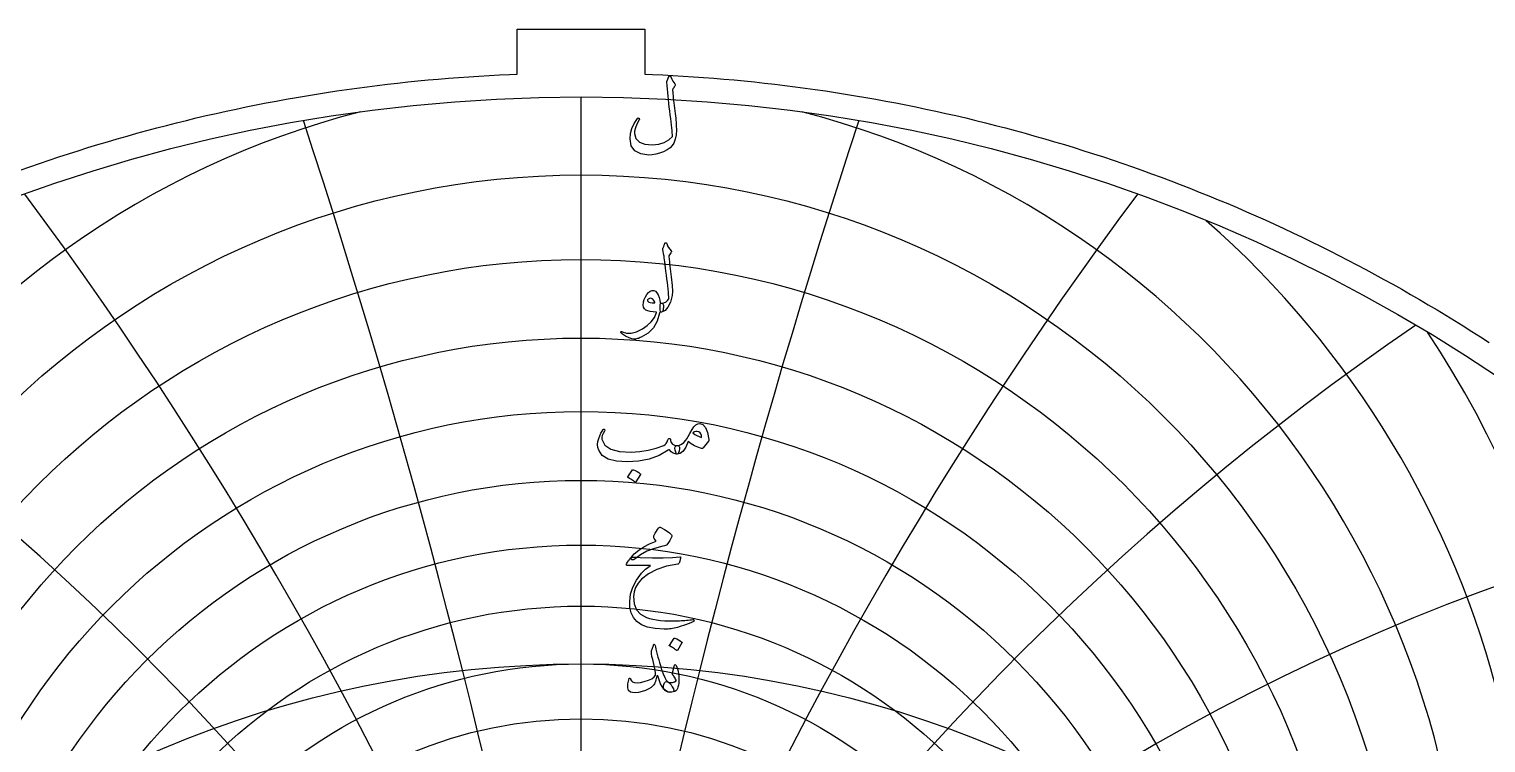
# Model space of a CAD drawing. Header units: millimetres. Extents: x -74 to 74, y -74 to 75.
# Drawn here: x -24.4 to 39.9, y 43.9 to 75.4 of the extents above; entities that cross this region are included whole.
import ezdxf

# ---------------------------------------------------------------- set-up
doc = ezdxf.new("R2010")
doc.units = ezdxf.units.MM
for name, color, linetype in [('CUT_OUTER', 1, 'Continuous'), ('ENGRAVE', 7, 'Continuous'), ('ENGRAVE_FINE', 8, 'Continuous'), ('TEXT', 5, 'Continuous')]:
    doc.layers.add(name, color=color, linetype=linetype)

msp = doc.modelspace()

# ---------------------------------------------------------------- linework, layer by layer
at = {"layer": 'CUT_OUTER'}
msp.add_lwpolyline([(-24.7639, 69.2106), (-24.3388, 69.3612), (-23.9127, 69.5092), (-23.4858, 69.6546), (-23.058, 69.7974), (-22.6293, 69.9376), (-22.1997, 70.0751), (-21.7693, 70.21), (-21.3381, 70.3423), (-20.9061, 70.4719), (-20.4733, 70.5988), (-20.0397, 70.7231), (-19.6054, 70.8448), (-19.1703, 70.9637), (-18.7345, 71.08), (-18.298, 71.1936), (-17.8609, 71.3046), (-17.423, 71.4128), (-16.9845, 71.5184), (-16.5454, 71.6213), (-16.1056, 71.7214), (-15.6652, 71.8189), (-15.2242, 71.9137), (-14.7827, 72.0057), (-14.3406, 72.0951), (-13.898, 72.1817), (-13.4548, 72.2656), (-13.0111, 72.3468), (-12.567, 72.4253), (-12.1224, 72.501), (-11.6773, 72.5741), (-11.2317, 72.6443), (-10.7858, 72.7119), (-10.3394, 72.7767), (-9.8927, 72.8388), (-9.4456, 72.8981), (-8.9981, 72.9547), (-8.5503, 73.0085), (-8.1022, 73.0596), (-7.6537, 73.108), (-7.205, 73.1535), (-6.756, 73.1964), (-6.3067, 73.2364), (-5.8573, 73.2738), (-5.4075, 73.3083), (-4.9576, 73.3401), (-4.5075, 73.3692), (-4.0573, 73.3954), (-3.6068, 73.419), (-3.1563, 73.4397), (-2.8175, 73.4532), (-2.8175, 75.4395), (2.8175, 75.4395), (2.8175, 73.4532), (3.1563, 73.4397), (3.6068, 73.419), (4.0573, 73.3954), (4.5075, 73.3692), (4.9576, 73.3401), (5.4075, 73.3083), (5.8573, 73.2738), (6.3067, 73.2364), (6.756, 73.1964), (7.205, 73.1535), (7.6537, 73.108), (8.1022, 73.0596), (8.5503, 73.0085), (8.9981, 72.9547), (9.4456, 72.8981), (9.8927, 72.8388), (10.3394, 72.7767), (10.7858, 72.7119), (11.2317, 72.6443), (11.6773, 72.5741), (12.1224, 72.501), (12.567, 72.4253), (13.0111, 72.3468), (13.4548, 72.2656), (13.898, 72.1817), (14.3406, 72.0951), (14.7827, 72.0057), (15.2242, 71.9137), (15.6652, 71.8189), (16.1056, 71.7214), (16.5454, 71.6213), (16.9845, 71.5184), (17.423, 71.4128), (17.8609, 71.3046), (18.298, 71.1936), (18.7345, 71.08), (19.1703, 70.9637), (19.6054, 70.8448), (20.0397, 70.7231), (20.4733, 70.5988), (20.9061, 70.4719), (21.3381, 70.3423), (21.7693, 70.21), (22.1997, 70.0751), (22.6293, 69.9376), (23.058, 69.7974), (23.4858, 69.6546), (23.9127, 69.5092), (24.3388, 69.3612), (24.7639, 69.2106), (25.1881, 69.0573), (25.6114, 68.9014), (26.0337, 68.743), (26.455, 68.582), (26.8753, 68.4184), (27.2946, 68.2522), (27.7129, 68.0834), (28.1301, 67.9121), (28.5463, 67.7382), (28.9614, 67.5618), (29.3754, 67.3828), (29.7883, 67.2013), (30.2001, 67.0172), (30.6107, 66.8307), (31.0202, 66.6416), (31.4285, 66.45), (31.8356, 66.2559), (32.2416, 66.0593), (32.6463, 65.8602), (33.0498, 65.6587), (33.4521, 65.4547), (33.853, 65.2482), (34.2528, 65.0392), (34.6512, 64.8278), (35.0483, 64.614), (35.4441, 64.3977), (35.8386, 64.179), (36.2317, 63.9579), (36.6235, 63.7344), (37.0138, 63.5085), (37.4028, 63.2802), (37.7904, 63.0495), (38.1766, 62.8164), (38.5613, 62.581), (38.9445, 62.3432), (39.3263, 62.1031), (39.7067, 61.8606), (40.0855, 61.6158)], dxfattribs=at)
at = {"layer": 'ENGRAVE'}
msp.add_lwpolyline([(0, -72.45), (0, 72.45)], dxfattribs=at)
for centre, radius in [((0, 0), 72.45), ((0, 32.6357), 36.3681), ((0, 27.5781), 25.0927), ((0, 0), 47.425)]:
    msp.add_circle(centre, radius, dxfattribs=at)
msp.add_arc((0, 41.4982), 51.5787, 168.321204, 11.678796, dxfattribs=at)
at = {"layer": 'ENGRAVE_FINE'}
for centre, radius in [((0, 31.3947), 33.8802), ((0, 30.2818), 31.5237), ((0, 29.2825), 29.2825), ((0, 28.3847), 27.1428), ((0, 26.854), 23.1215), ((0, 26.2048), 21.2202), ((0, 25.6241), 19.3805)]:
    msp.add_circle(centre, radius, dxfattribs=at)
for centre, radius, start, end in [((0, 34.0218), 39.0063, 104.46207, 75.53793), ((-346.0876, -38.404), 351.4265, 3.549067, 18.208032), ((-346.0876, -38.404), 351.4265, 3.549067, 18.208032), ((346.0876, -38.404), 351.4265, 161.791968, 176.450933), ((346.0876, -38.404), 351.4265, 161.791968, 176.450933), ((-167.6636, -38.404), 178.4239, 7.145895, 36.6736), ((-167.6636, -38.404), 178.4239, 7.145895, 36.6736), ((167.6636, -38.404), 178.4239, 143.3264, 172.854105), ((167.6636, -38.404), 178.4239, 143.3264, 172.854105), ((0, 35.5735), 41.8171, 131.307855, 48.692145), ((0, 37.3156), 44.8269, 146.48771, 33.51229), ((-105.6977, -38.404), 122.0492, 10.840654, 55.662821), ((-105.6977, -38.404), 122.0492, 10.840654, 55.662821), ((105.6977, -38.404), 122.0492, 124.337179, 169.159346), ((105.6977, -38.404), 122.0492, 124.337179, 169.159346), ((0, 39.2781), 48.0678, 158.307565, 21.692435), ((-72.7263, -38.404), 94.9374, 14.688568, 75.445741), ((-72.7263, -38.404), 94.9374, 14.688568, 75.445741), ((72.7263, -38.404), 94.9374, 104.554259, 165.311432), ((72.7263, -38.404), 94.9374, 104.554259, 165.311432), ((0, 44.0214), 55.4072, 177.166321, 2.833679)]:
    msp.add_arc(centre, radius, start, end, dxfattribs=at)
at = {"layer": 'TEXT'}
for points in [[(3.8798, 73.3428), (3.8873, 73.3559), (3.8969, 73.3653), (3.9087, 73.3709), (3.9226, 73.3727), (3.9365, 73.3703), (3.9483, 73.3631), (3.958, 73.3511), (3.9655, 73.3342), (4.0054, 73.2359), (4.0479, 73.151), (4.0932, 73.0795), (4.1411, 73.0214), (4.1553, 73.0005), (4.1594, 72.9764), (4.1532, 72.9491), (4.1369, 72.9186), (4.1264, 72.9038), (4.1165, 72.8897), (4.1071, 72.876), (4.0983, 72.8629), (4.09, 72.8506), (4.0822, 72.8393), (4.075, 72.8291), (4.0683, 72.82), (4.0571, 72.8034), (4.049, 72.7836), (4.0442, 72.7606), (4.0426, 72.7343), (4.0477, 72.6603), (4.0544, 72.5795), (4.0627, 72.4921), (4.0726, 72.398), (4.0838, 72.2972), (4.0962, 72.1896), (4.1095, 72.0754), (4.124, 71.9545), (4.1402, 71.8339), (4.1545, 71.7205), (4.167, 71.6143), (4.1776, 71.5153), (4.1865, 71.4234), (4.1942, 71.3381), (4.2005, 71.2595), (4.2054, 71.1876), (4.211, 70.9747), (4.1936, 70.773), (4.1532, 70.5826), (4.0897, 70.4035), (4.0279, 70.2982), (3.9323, 70.201), (3.8029, 70.1118), (3.6398, 70.0307), (3.4631, 69.9635), (3.2971, 69.9161), (3.1417, 69.8885), (2.9971, 69.8807), (2.6351, 69.9305), (2.3759, 70.0671), (2.2195, 70.2905), (2.1659, 70.6006), (2.1846, 70.8317), (2.2452, 71.058), (2.3475, 71.2794), (2.4915, 71.4961), (2.5025, 71.5086), (2.514, 71.5164), (2.5261, 71.5194), (2.5387, 71.5175), (2.5521, 71.5124), (2.5622, 71.5057), (2.5692, 71.4974), (2.5729, 71.4875), (2.5756, 71.4728), (2.5751, 71.4586), (2.5713, 71.4449), (2.5644, 71.4318), (2.4661, 71.2403), (2.3983, 71.0772), (2.3611, 70.9425), (2.3544, 70.8362), (2.4259, 70.6073), (2.5804, 70.4474), (2.818, 70.3566), (3.1385, 70.3349), (3.4275, 70.3662), (3.673, 70.4388), (3.8752, 70.5526), (4.034, 70.7077), (4.0307, 70.7825), (4.0249, 70.87), (4.0168, 70.97), (4.0062, 71.0826), (3.9929, 71.2081), (3.9767, 71.3466), (3.9576, 71.4983), (3.9355, 71.6632), (3.9146, 71.8332), (3.8948, 72.0006), (3.876, 72.1653), (3.8584, 72.3273), (3.842, 72.4866), (3.8273, 72.6433), (3.8142, 72.7973), (3.8027, 72.9486), (3.7855, 73.0942), (3.7863, 73.1108), (3.7887, 73.1264), (3.7927, 73.1408), (3.7984, 73.1542)], [(3.6206, 65.7845), (3.6495, 65.8544), (3.672, 65.9098), (3.688, 65.9508), (3.6977, 65.9773), (3.7052, 65.9942), (3.7148, 66.0062), (3.7266, 66.0135), (3.7405, 66.0159), (3.7563, 66.0132), (3.7694, 66.0052), (3.7799, 65.9918), (3.7877, 65.973), (3.8233, 65.8812), (3.8659, 65.7984), (3.9154, 65.7248), (3.9719, 65.6602), (3.9877, 65.6396), (3.9922, 65.6163), (3.9856, 65.5904), (3.9676, 65.5617), (3.8733, 65.4289), (3.8798, 65.3694), (3.8862, 65.311), (3.8926, 65.2537), (3.8991, 65.1975), (3.9055, 65.1423), (3.9119, 65.0882), (3.9183, 65.0352), (3.9248, 64.9833), (3.9839, 64.5023), (4.0201, 64.1263), (4.0332, 63.8553), (4.0233, 63.6893), (3.9424, 63.388), (3.8369, 63.1655), (3.7068, 63.0217), (3.552, 62.9566), (3.5477, 62.9566), (3.5434, 62.9566), (3.5391, 62.9566), (3.5349, 62.9566), (3.5094, 62.9807), (3.4931, 63.0359), (3.4859, 63.1221), (3.4877, 63.2394), (3.4917, 63.2828), (3.5038, 63.3144), (3.5239, 63.3342), (3.552, 63.3422), (3.6607, 63.3639), (3.7512, 63.4033), (3.8235, 63.4603), (3.8776, 63.535), (3.874, 63.6248), (3.8675, 63.7268), (3.858, 63.8411), (3.8455, 63.9678), (3.8304, 64.1062), (3.8128, 64.2559), (3.7929, 64.4169), (3.7705, 64.5891), (3.7499, 64.7583), (3.7309, 64.9104), (3.7135, 65.0454), (3.6977, 65.1632), (3.684, 65.2639), (3.673, 65.3475), (3.6647, 65.4139), (3.6591, 65.4632), (3.6163, 65.7074), (3.6149, 65.7315), (3.6152, 65.7524), (3.6171, 65.77), (3.6206, 65.7845)], [(3.4663, 62.9095), (3.3659, 62.5568), (3.1974, 62.2614), (2.961, 62.0234), (2.6565, 61.8426), (2.6139, 61.8243), (2.5719, 61.8078), (2.5304, 61.7932), (2.4894, 61.7805), (2.4492, 61.7699), (2.4101, 61.7617), (2.3721, 61.756), (2.3351, 61.7526), (2.243, 61.7657), (2.1209, 61.8137), (1.9688, 61.8964), (1.7867, 62.014), (1.7672, 62.0309), (1.7556, 62.0472), (1.7522, 62.063), (1.7567, 62.0783), (1.7669, 62.09), (1.7803, 62.0954), (1.7969, 62.0943), (1.8167, 62.0868), (2.006, 62.0255), (2.2184, 62.0258), (2.4538, 62.0876), (2.7122, 62.2111), (2.9232, 62.3544), (3.0978, 62.5228), (3.236, 62.7164), (3.3378, 62.9352), (3.337, 62.943), (3.3346, 62.9491), (3.3305, 62.9537), (3.3249, 62.9566), (3.1774, 62.9652), (3.0518, 62.9823), (2.9481, 63.008), (2.8664, 63.0423), (2.8033, 63.0953), (2.7636, 63.1687), (2.7475, 63.2624), (2.755, 63.3765), (2.7575, 63.3916), (2.7604, 63.407), (2.7639, 63.4227), (2.7679, 63.4386), (2.7725, 63.4551), (2.7775, 63.4724), (2.7832, 63.4905), (2.7893, 63.5093), (2.8397, 63.6317), (2.9007, 63.7332), (2.9725, 63.8138), (3.055, 63.8735), (3.1393, 63.9062), (3.2167, 63.9057), (3.2872, 63.8719), (3.3506, 63.805), (3.4061, 63.7118), (3.4481, 63.6036), (3.4767, 63.4804), (3.492, 63.3422), (3.5004, 63.3424), (3.5086, 63.3428), (3.5165, 63.3434), (3.5241, 63.3444), (3.5318, 63.3453), (3.5397, 63.346), (3.5478, 63.3464), (3.5563, 63.3465), (3.5852, 63.3404), (3.6077, 63.3219), (3.6238, 63.2911), (3.6334, 63.248), (3.6374, 63.2006), (3.6366, 63.1526), (3.631, 63.1042), (3.6206, 63.0552), (3.6069, 63.012), (3.5916, 62.9813), (3.5748, 62.9628), (3.5563, 62.9566), (3.4749, 62.9566), (3.4743, 62.9489), (3.4727, 62.9384), (3.4701, 62.9253), (3.4663, 62.9095)], [(3.2606, 63.3894), (3.2157, 63.4678), (3.1664, 63.5233), (3.1128, 63.5557), (3.055, 63.565), (3.0204, 63.5559), (2.9896, 63.5415), (2.9626, 63.5217), (2.9393, 63.4965), (2.9318, 63.4831), (2.9307, 63.4686), (2.9361, 63.4531), (2.9479, 63.4365), (2.992, 63.3977), (3.056, 63.3712), (3.1399, 63.357), (3.2435, 63.3551), (3.2542, 63.3572), (3.2606, 63.3637), (3.2628, 63.3744), (3.2606, 63.3894)], [(5.2444, 58.0412), (5.3786, 57.9936), (5.4897, 57.8591), (5.5778, 57.6379), (5.6429, 57.33), (5.6453, 57.3077), (5.644, 57.2882), (5.6389, 57.2713), (5.6301, 57.2571), (5.3944, 56.9615), (5.3781, 56.9435), (5.3591, 56.9326), (5.3374, 56.9285), (5.313, 56.9315), (5.1529, 56.9861), (5.0024, 57.0557), (4.8615, 57.1404), (4.7303, 57.24), (4.6245, 56.9944), (4.5086, 56.819), (4.3824, 56.7138), (4.2461, 56.6787), (4.2309, 56.6843), (4.2151, 56.7012), (4.1987, 56.7293), (4.1818, 56.7687), (4.1559, 56.8661), (4.1465, 56.9443), (4.1537, 57.0033), (4.1776, 57.0429), (4.1915, 57.0523), (4.2076, 57.059), (4.2258, 57.063), (4.2461, 57.0643), (4.3436, 57.0809), (4.4389, 57.1264), (4.5321, 57.2009), (4.6232, 57.3043), (4.6631, 57.3642), (4.7228, 57.4628), (4.8023, 57.5999), (4.9017, 57.7756), (4.9793, 57.8918), (5.0623, 57.9748), (5.1507, 58.0246), (5.2444, 58.0412)], [(0.9769, 57.767), (0.9922, 57.7836), (1.008, 57.7906), (1.0243, 57.7879), (1.0412, 57.7756), (1.054, 57.7595), (1.0583, 57.7413), (1.054, 57.7209), (1.0412, 57.6984), (0.9758, 57.5972), (0.9341, 57.5035), (0.9158, 57.4173), (0.9212, 57.3385), (1.0554, 57.0798), (1.3165, 56.8994), (1.7045, 56.7971), (2.2195, 56.773), (2.6016, 56.8011), (2.9682, 56.8597), (3.3193, 56.9489), (3.6548, 57.0686), (3.714, 57.1037), (3.763, 57.1575), (3.8018, 57.2301), (3.8305, 57.3214), (3.8401, 57.3474), (3.8562, 57.3653), (3.8787, 57.3752), (3.9076, 57.3771), (3.9282, 57.3683), (3.943, 57.3503), (3.9518, 57.3233), (3.9548, 57.2871), (3.9748, 57.1977), (4.0308, 57.1307), (4.1227, 57.0863), (4.2504, 57.0643), (4.2965, 57.0541), (4.3275, 57.0279), (4.3436, 56.9856), (4.3447, 56.9272), (4.3291, 56.8185), (4.3082, 56.7408), (4.282, 56.6942), (4.2504, 56.6787), (4.1564, 56.691), (4.0672, 56.728), (3.9829, 56.7896), (3.9033, 56.8758), (3.8966, 56.8793), (3.8851, 56.8769), (3.8688, 56.8686), (3.8476, 56.8544), (3.4481, 56.6294), (3.0121, 56.4687), (2.5397, 56.3723), (2.0309, 56.3402), (1.5607, 56.3723), (1.1954, 56.4687), (0.9351, 56.6294), (0.7798, 56.8544), (0.7445, 56.98), (0.7327, 57.1082), (0.7445, 57.2392), (0.7798, 57.3728), (0.8275, 57.4971), (0.8762, 57.6042), (0.926, 57.6942), (0.9769, 57.767)], [(4.9359, 57.6213), (5.0163, 57.5544), (5.1073, 57.4992), (5.2091, 57.4558), (5.3216, 57.4242), (5.3154, 57.5086), (5.2926, 57.5774), (5.2533, 57.6307), (5.1973, 57.6685), (5.1328, 57.688), (5.0677, 57.6867), (5.0021, 57.6644), (4.9359, 57.6213)], [(2.2752, 55.9889), (2.2805, 55.9942), (2.288, 55.9974), (2.2977, 55.9985), (2.3094, 55.9974), (2.3927, 55.9637), (2.4712, 55.9224), (2.5448, 55.8737), (2.6137, 55.8175), (2.6203, 55.8089), (2.6233, 55.8003), (2.6225, 55.7918), (2.6179, 55.7832), (2.4166, 55.4576), (2.4091, 55.4498), (2.3994, 55.4479), (2.3876, 55.4519), (2.3737, 55.4618), (2.3617, 55.4704), (2.3426, 55.4833), (2.3167, 55.5004), (2.2837, 55.5218), (2.2433, 55.5475), (2.1948, 55.5775), (2.1383, 55.6118), (2.0738, 55.6504), (2.0652, 55.6568), (2.0609, 55.6632), (2.0609, 55.6697), (2.0652, 55.6761)], [(3.6163, 52.622), (3.2419, 52.5243), (2.9114, 52.3982), (2.6249, 52.2436), (2.3823, 52.0607), (2.3451, 52.0326), (2.3105, 52.0168), (2.2786, 52.0133), (2.2495, 52.0222), (2.2154, 52.0626), (2.2205, 52.1196), (2.2647, 52.1933), (2.348, 52.2835), (2.5448, 52.4469), (2.7711, 52.5942), (3.0269, 52.7254), (3.3121, 52.8405), (3.2306, 52.9605), (3.2154, 52.9905), (3.2082, 53.0205), (3.209, 53.0505), (3.2178, 53.0805), (3.2754, 53.1948), (3.3281, 53.2894), (3.3761, 53.3641), (3.4192, 53.419), (3.4468, 53.445), (3.4738, 53.4586), (3.5003, 53.4599), (3.5263, 53.449), (3.6771, 53.3638), (3.8037, 53.284), (3.9063, 53.2096), (3.9848, 53.1405), (4, 53.1182), (4.0072, 53.0901), (4.0064, 53.0561), (3.9976, 53.0162), (3.97, 52.9538), (3.9258, 52.878), (3.865, 52.7889), (3.7877, 52.6863), (3.7673, 52.671), (3.732, 52.6552), (3.6816, 52.6389), (3.6163, 52.622)], [(2.6051, 52.125), (3.1549, 52.1057), (3.6302, 52.1036), (4.0311, 52.1186), (4.3575, 52.1507), (4.3676, 52.1519), (4.3763, 52.1512), (4.3836, 52.1487), (4.3897, 52.1443), (4.3941, 52.1383), (4.3966, 52.1309), (4.3973, 52.1222), (4.3961, 52.1122), (4.3876, 52.0731), (4.3795, 52.0372), (4.3716, 52.0045), (4.3639, 51.975), (4.3566, 51.9488), (4.3495, 51.9258), (4.3427, 51.906), (4.3361, 51.8893), (4.3222, 51.8628), (4.3061, 51.8433), (4.2879, 51.8307), (4.2675, 51.8251), (3.7727, 51.7354), (3.342, 51.5948), (2.9757, 51.4033), (2.6736, 51.161), (2.521, 50.9866), (2.4101, 50.8021), (2.341, 50.6074), (2.3137, 50.4026), (2.34, 50.0809), (2.4444, 49.8188), (2.627, 49.6161), (2.8879, 49.4728), (3.0231, 49.4294), (3.1717, 49.3935), (3.3337, 49.3651), (3.5092, 49.3442), (3.6977, 49.3306), (3.8991, 49.3239), (4.1133, 49.3242), (4.3404, 49.3314), (4.4211, 49.3359), (4.5005, 49.341), (4.5786, 49.3467), (4.6553, 49.3528), (4.7301, 49.3595), (4.8026, 49.3667), (4.8726, 49.3745), (4.9402, 49.3828), (4.9609, 49.3839), (4.9756, 49.3785), (4.9844, 49.3667), (4.9874, 49.3485), (4.9858, 49.3274), (4.9809, 49.311), (4.9729, 49.2995), (4.9617, 49.2928), (4.8406, 49.2417), (4.726, 49.1954), (4.6178, 49.1538), (4.516, 49.1172), (4.421, 49.085), (4.3329, 49.0572), (4.2517, 49.0336), (4.1776, 49.0143), (4.1078, 49.0001), (4.0399, 48.9876), (3.9739, 48.9766), (3.9098, 48.9672), (3.8472, 48.96), (3.786, 48.9554), (3.7262, 48.9535), (3.6677, 48.9543), (3.2681, 48.9854), (2.935, 49.0529), (2.6683, 49.1568), (2.468, 49.2971), (2.321, 49.4725), (2.2184, 49.6774), (2.1603, 49.9117), (2.1466, 50.1755), (2.1887, 50.5027), (2.2891, 50.8203), (2.4479, 51.1283), (2.6651, 51.4266), (2.75, 51.5168), (2.8461, 51.6033), (2.9535, 51.6861), (3.0721, 51.7651), (2.0352, 51.7737), (2.0103, 51.7844), (1.9999, 51.8037), (2.0039, 51.8315), (2.0224, 51.8679), (2.0572, 51.9209), (2.0888, 51.9686), (2.1172, 52.0109), (2.1423, 52.0479), (2.1643, 52.0792), (2.183, 52.1047), (2.1986, 52.1242), (2.2109, 52.1379), (2.2387, 52.1403), (2.3137, 52.1389), (2.4358, 52.1338), (2.6051, 52.125)], [(3.2842, 48.1867), (3.3088, 48.0744), (3.3356, 47.9602), (3.3645, 47.8441), (3.3956, 47.7261), (3.4288, 47.6058), (3.4642, 47.4824), (3.5017, 47.3562), (3.5413, 47.227), (3.6214, 46.9945), (3.6945, 46.8199), (3.7606, 46.7032), (3.8198, 46.6443), (3.8715, 46.6092), (3.9237, 46.5596), (3.9764, 46.4956), (4.0297, 46.4172), (4.0801, 46.32), (4.094, 46.2468), (4.0715, 46.1978), (4.0126, 46.1729), (3.8222, 46.1922), (3.6538, 46.3186), (3.5073, 46.5521), (3.3828, 46.8928), (3.3801, 46.8984), (3.3763, 46.9024), (3.3715, 46.9048), (3.3656, 46.9056), (3.3613, 46.9048), (3.357, 46.9024), (3.3528, 46.8984), (3.3485, 46.8928), (3.3364, 46.8376), (3.3217, 46.7792), (3.3043, 46.7176), (3.2842, 46.6528), (3.2622, 46.5915), (3.2392, 46.5403), (3.2151, 46.4994), (3.1899, 46.4686), (3.0994, 46.3896), (2.9864, 46.3197), (2.8509, 46.2589), (2.6929, 46.2072), (2.5322, 46.1689), (2.393, 46.1526), (2.2752, 46.1582), (2.1788, 46.1858), (2.0963, 46.2549), (2.0588, 46.3765), (2.0663, 46.5505), (2.1188, 46.7771), (2.1239, 46.7846), (2.1306, 46.7899), (2.1389, 46.7931), (2.1488, 46.7942), (2.1605, 46.7929), (2.1702, 46.7889), (2.1777, 46.7822), (2.183, 46.7728), (2.2034, 46.7254), (2.2259, 46.686), (2.2505, 46.6547), (2.2773, 46.6314), (2.3609, 46.6003), (2.4744, 46.5928), (2.6179, 46.6089), (2.7915, 46.6485), (2.9765, 46.708), (3.1203, 46.7749), (3.2229, 46.8494), (3.2842, 46.9313), (3.2944, 47.0143), (3.2778, 47.1563), (3.2344, 47.3571), (3.1642, 47.6169), (3.1305, 47.7537), (3.1107, 47.8643), (3.1048, 47.9487), (3.1128, 48.0068), (3.1942, 48.2382), (3.2031, 48.2625), (3.2124, 48.2799), (3.2223, 48.2904), (3.2328, 48.2939), (3.2456, 48.2872), (3.2585, 48.2671), (3.2714, 48.2336), (3.2842, 48.1867)], [(4.1111, 48.5552), (4.1165, 48.5606), (4.124, 48.5638), (4.1336, 48.5649), (4.1454, 48.5638), (4.2287, 48.53), (4.3072, 48.4888), (4.3808, 48.4401), (4.4496, 48.3838), (4.4563, 48.3753), (4.4593, 48.3667), (4.4585, 48.3581), (4.4539, 48.3496), (4.2525, 48.0239), (4.245, 48.0162), (4.2354, 48.0143), (4.2236, 48.0183), (4.2097, 48.0282), (4.1976, 48.0368), (4.1786, 48.0496), (4.1527, 48.0668), (4.1197, 48.0882), (4.0793, 48.1139), (4.0308, 48.1439), (3.9743, 48.1782), (3.9098, 48.2167), (3.9012, 48.2232), (3.8969, 48.2296), (3.8969, 48.236), (3.9012, 48.2424)], [(4.1497, 46.8028), (4.1245, 46.8448), (4.1004, 46.881), (4.0774, 46.9112), (4.0554, 46.9356), (4.0396, 46.9565), (4.0308, 46.9806), (4.0289, 47.0079), (4.034, 47.0384), (4.124, 47.3641), (4.1366, 47.3925), (4.1529, 47.4005), (4.173, 47.3882), (4.1968, 47.3555), (4.2327, 47.2861), (4.2633, 47.2023), (4.2884, 47.104), (4.3082, 46.9913), (4.3198, 46.8831), (4.3243, 46.7771), (4.3219, 46.6732), (4.3125, 46.5714), (4.2973, 46.4828), (4.2772, 46.4054), (4.2523, 46.3392), (4.2225, 46.2843), (4.1859, 46.2436), (4.1358, 46.2115), (4.0723, 46.1879), (3.9955, 46.1729), (3.9167, 46.17), (3.8434, 46.1826), (3.7753, 46.2107), (3.7127, 46.2543), (3.6642, 46.3098), (3.6388, 46.3732), (3.6364, 46.4447), (3.657, 46.5243), (3.6899, 46.5894), (3.7287, 46.6303), (3.7735, 46.6472), (3.8241, 46.64), (3.9408, 46.6118), (4.0426, 46.6089), (4.1294, 46.6311), (4.2011, 46.6785), (4.2027, 46.6911), (4.1947, 46.716), (4.177, 46.7532), (4.1497, 46.8028)]]:
    msp.add_lwpolyline(points, close=True, dxfattribs=at)

doc.saveas('drawing.dxf')
